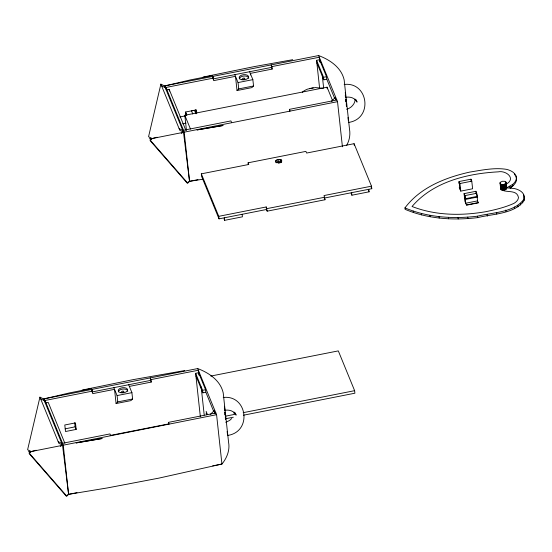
<?xml version="1.0" encoding="UTF-8"?>
<svg xmlns="http://www.w3.org/2000/svg" width="552" height="552" viewBox="0 0 552 552"><rect width="100%" height="100%" fill="white"/><g stroke="black" fill="none" stroke-linecap="round" stroke-linejoin="round"><path stroke-width="0.83" d="M234.117 413.765L234.193 412.109M355.136 99.105C355.198 103.942 351.148 108.04 346.684 109.303M506.701 188.253L506.032 182.27L504.7 181.318L502.417 181.263L500.512 182.146L500.036 183.009L500.754 184.168L501.354 189.715C503.1 190.419 505.956 190.261 506.701 188.253L506.632 187.825L512.67 184.409A19.196 10.536 -6.2 0 0 516.382 177.82C515.961 172.845 510.8 170.354 506.494 169.34C494.254 167.435 481.786 170.154 469.711 172.1C445.505 177.496 420.272 187.418 404.947 207.904L405.106 209.332C427.883 218.992 453.33 220.538 477.673 217.626C492.432 213.803 514.305 214.21 523.986 200.693C523.855 197.982 524.745 194.994 522.509 192.772A19.196 10.536 -6.2 0 0 514.361 188.522L506.632 187.825L506.363 187.432M523.986 200.693L524.241 196.995M212.672 465.881L221.938 464.046C226.9 458.05 230.067 450.135 228.576 442.29L223.215 392.927C220.455 380.514 208.891 372.759 197.657 368.57L43.594 398.937L39.937 397.157L27.6 449.756L31.257 451.543L216.577 414.683L221.938 464.046L158.672 478.17L107.385 487.927L68.593 494.337L66.357 495.661L29.021 452.875L31.257 451.543L36.197 450.239M346.642 145.369C349.43 140.539 350.472 134.778 349.519 129.285L344.158 79.916C341.398 67.51 329.841 59.747 318.601 55.559L164.544 85.933L160.887 84.145L148.55 136.751L152.207 138.531L337.52 101.671L342.419 146.784M500.519 187.466L500.995 186.597M500.754 184.168C502.492 184.865 505.349 184.706 506.101 182.705M500.823 186.811L500.712 188.142L501.037 187.307M275.903 160.528L275.524 161.439L275.986 162.274L278.774 162.895L281.465 161.77L281.844 160.86C280.982 158.596 277.394 159.245 275.903 160.528L276.145 162.805L278.843 161.681L281.285 162.067L281.037 159.783M470.663 179.786L470.973 179.193L459.112 181.532L458.884 182.836L459.388 184.064M404.947 207.904C427.724 217.557 453.171 219.103 477.514 216.191C492.274 212.368 514.147 212.782 523.827 199.265M331.435 101.264L335.119 97.676L335.802 99.346M210.491 414.269L214.176 410.681L215.508 413.938M157.147 137.227L152.207 138.531L150.151 140.636L187.487 183.43L189.543 181.325L184.182 131.956L165.255 85.795L190.433 79.895L212.341 75.569L213.376 78.108L213.652 80.633L235.483 76.328L237.022 90.542L238.726 88.9L253.547 85.974L252.857 79.64L249.614 71.719M253.547 85.974L251.843 87.616L237.022 90.542M28.366 451.281L31.257 451.543L29.208 453.647L66.544 496.441L68.593 494.337L63.232 444.96L44.305 398.799L69.49 392.9L91.39 388.573L92.432 391.113L92.708 393.645L114.533 389.332L116.079 403.546L117.776 401.904L132.597 398.979L131.914 392.651L128.664 384.73M132.597 398.979L130.9 400.621L116.079 403.546M231.75 418.499L229.653 420.424L225.733 422.308M510.49 187.908L512.829 185.838A19.196 10.536 -6.2 0 0 516.534 179.255L515.975 175.84M510.207 187.963L512.829 185.838L512.67 184.409M510.379 187.749L512.829 185.838L510.096 187.708L509.938 186.272M510.089 187.79L512.829 185.838M506.108 184.168C516.534 178.703 506.087 170.126 498.159 171.858C467.109 173.521 433.003 181.884 412.054 206.496C435.48 215.611 461.52 215.942 486.036 211.644C495.544 209.67 505.101 207.373 513.974 203.35C516.134 202.066 518.342 200.141 518.466 197.45C516.817 189.212 506.653 193.076 501.354 189.715M181.228 133.425L183.471 132.094L164.544 85.933M60.285 446.43L62.521 445.098L43.594 398.937M348.533 122.447C373.421 118.852 368.37 81.551 344.172 84.456M227.583 435.452C252.478 431.857 247.427 394.563 223.229 397.468M76.176 429.415L75.472 422.88L64.791 424.992L65.502 431.519L76.176 429.415L75.12 426.834L65.191 428.842M203.088 77.066L254.099 66.626L292.712 59.699M82.144 390.078L133.156 379.631L184.699 370.571M371.496 186.169L354.08 143.686L306.615 153.056L305.925 151.379L248.11 162.799L248.793 164.475L201.328 173.845L201.604 176.378L219.02 218.861L266.485 209.491L267.175 211.168L324.997 199.755L324.031 195.546L371.496 186.169L371.772 188.701L324.307 198.071L324.997 199.755M213.376 78.108L165.234 87.609L161.57 85.829L160.887 84.145M250.47 74.982L250.297 73.402L272.122 69.09L271.17 64.929L271.853 66.606L319.291 57.242L320.07 62.162M212.968 78.957L271.439 67.413M166.221 90.004L169.195 89.417L185.831 130.313M319.636 88.423L316.586 60.313L319.56 59.726L326.522 76.7L326.798 79.233L334.76 98.656M234.793 74.651L238.036 82.565L252.857 79.64M316.586 60.313L323.548 77.294L326.522 76.7M316.862 62.845L323.817 79.826L326.798 79.233M185.555 112.008L196.415 109.876L196.774 113.139M309.858 88.479L313.239 87.809M186.452 130.382L184.81 115.271L327.074 87.175L332.732 100.975M179.897 116.948L184.83 115.975M182.698 123.793L185.989 123.144M289.579 111.049L289.4 109.365L336.837 99.995M197.968 179.662L189.543 181.325L187.307 182.657L149.971 139.863L152.207 138.531L149.316 138.269M201.328 173.845L218.751 216.329L266.216 206.959L267.175 211.168M266.899 208.635L324.721 197.223M223.995 218.751L224.643 220.331L242.425 216.819L242.149 214.286M351.1 193.31L351.879 195.215L369.074 191.82L368.798 189.288M459.94 189.129L459.112 181.532L459.933 183.526L471.787 181.18L472.609 188.777L460.754 191.123L459.243 187.425M477.114 196.657L477.57 200.88L478.391 202.867L466.53 205.206L464.901 201.232L464.073 193.635L475.934 191.296L477.528 197.043L465.667 199.382L465.163 198.154M465.667 199.382L465.591 198.679L477.452 196.333M477.57 200.88L465.716 203.219L464.894 195.622L464.073 193.635M466.419 204.93L478.273 202.591M92.432 391.113L44.284 400.621L40.627 398.834M129.354 386.407L151.179 382.101L150.22 377.934L150.91 379.61L198.347 370.247L199.127 375.174M92.86 391.803L150.489 380.418M45.271 403.008L48.252 402.422L64.888 443.318M200.355 416.781L195.636 373.318L198.617 372.731L205.579 389.712L205.848 392.244L213.81 411.661M210.816 376.064L338.314 350.893L354.625 390.671L354.901 393.203L243.446 415.214M113.843 387.656L117.093 395.577L131.914 392.651M195.636 373.318L202.598 390.298L205.579 389.712M195.912 375.85L202.874 392.831L205.848 392.244M168.636 424.06L168.45 422.37L215.887 412.999M110.062 435.48L168.353 423.971M225.437 416.18L234.724 414.345M243.17 412.682L354.625 390.671M225.713 418.713L233.317 417.215M77.018 492.667L68.593 494.337L62.521 445.098L58.864 443.318L39.937 397.157M202.501 179.276L189.543 181.325L183.471 132.094L179.807 130.306L161.57 85.829M345.8 97.297C350.072 96.448 355.102 97.987 357.075 102.12L356.13 99.802M224.85 410.308C229.121 409.46 234.158 410.992 236.132 415.132L235.18 412.813M322.589 88.279L315.33 87.554L307.885 89.017A14.78 8.114 -6.2 0 0 302.261 92.287M179.124 128.63L182.781 130.417L230.929 120.909L231.612 122.585M58.174 441.634L61.831 443.422L109.979 433.913L110.669 435.59M500.857 188.287L501.237 188.618M471.787 181.18L470.973 179.193L471.242 181.725M318.601 55.559L337.52 101.671M371.13 187.128L371.772 188.701M368.439 190.281L369.074 191.82M289.4 109.365L290.09 111.042M195.767 113.484L194.463 110.303L191.489 110.835L192.793 114.016M185.886 112.801L186.866 115.189M184.81 115.271L190.468 129.071M197.657 368.57L216.577 414.683M206.137 411.392L207.442 414.573M206.082 413.131L206.738 414.718M168.45 422.37L169.14 424.046M524.4 198.43L523.669 194.601M465.591 198.679L464.894 195.622L476.749 193.283L477.025 195.815M335.119 97.676L335.478 99.291M214.176 410.681L214.707 413.11M522.578 201.494L522.73 202.929M520.536 203.584L520.688 205.02M514.65 173.59L514.802 175.025M517.804 205.454L517.955 206.883M514.498 207.007L514.65 208.435M506.032 182.27L506.632 187.825M505.956 183.147L506.563 188.701M505.763 181.877L506.281 186.638M505.625 183.568L506.225 189.122M505.114 183.94L505.715 189.495M504.466 184.244L505.066 189.791M503.721 184.451L504.321 189.998M502.927 184.547L503.534 190.095M505.756 210.064L505.915 211.492M502.147 184.527L502.755 190.081M501.43 184.396L502.037 189.95M500.174 182.567L501.023 189.84M500.036 183.009L500.74 189.281M496.614 212.63L496.772 214.059M487.168 214.68L487.319 216.115M475.934 191.296L476.203 193.828M477.514 216.191L477.673 217.626M467.772 217.15L467.93 218.585M459.933 183.526L460.754 191.123M458.043 217.543L458.194 218.971M448.424 217.364L448.583 218.799M439.04 216.612L439.192 218.047M429.973 215.308L430.132 216.743M421.335 213.452L421.493 214.887M413.22 211.078L413.379 212.506M354.08 143.686L354.267 145.376M345.269 92.405L345.621 95.668M348.001 117.555L348.353 120.812M351.603 192.682L351.879 195.215M327.074 87.175L327.253 88.858M323.548 77.294L323.817 79.826M322.285 75.583L323.679 88.368M320.008 60.81L320.16 62.252M271.853 66.606L272.122 69.09M281.382 160.032L281.63 162.309M280.188 159.493L280.437 161.777M278.594 159.404L278.843 161.681M277.028 159.783L277.276 162.06M266.216 206.959L266.485 209.491M248.11 162.799L248.29 164.482M238.036 82.565L238.726 88.9M212.692 76.424L212.872 78.115M224.367 217.798L224.643 220.331M218.751 216.329L219.02 218.861M195.622 109.745L196.07 113.822M224.409 406.231L224.767 409.494M227.141 431.374L227.493 434.638M185.741 111.987L186.093 115.251M185.741 113.691L185.927 115.382M202.598 390.298L202.874 392.831M169.195 89.417L169.381 91.101M201.156 386.883L204.212 415.014M199.058 373.814L199.217 375.263M165.945 87.471L166.124 89.162M150.91 379.61L151.179 382.101M117.093 395.577L117.776 401.904M91.742 389.436L92.018 391.968M74.679 422.749L75.12 426.834M44.995 400.476L45.181 402.166M500.657 187.024L500.712 188.142M239.32 78.881A4.726 2.594 -6.2 0 1 244.232 76.024A4.726 2.594 -6.2 0 1 248.717 78.405M118.37 391.885A4.726 2.594 -6.2 0 1 123.282 389.036A4.726 2.594 -6.2 0 1 127.774 391.409M278.167 163.026A1.145 0.628 -6.2 0 1 279.892 163.019M224.83 412.358C225.016 419.334 225.368 410.44 224.83 412.358M225.326 416.788C225.561 423.467 225.816 415.056 225.326 416.788M345.773 99.346C345.959 106.329 346.311 97.435 345.773 99.346M346.27 103.776C346.511 110.462 346.766 102.044 346.27 103.776M224.374 408.135C224.588 415.09 224.919 406.61 224.374 408.135M345.317 95.13C345.517 101.727 345.897 93.985 345.317 95.13M222.967 125.545L197.133 129.906L222.967 125.545M102.016 438.557L76.19 442.911L102.016 438.557M241.334 79.64A4.726 2.594 -6.2 0 0 248.566 77.011A4.726 2.594 -6.2 0 0 241.7 75.1A4.726 2.594 -6.2 0 0 241.334 79.64M243.163 79.302A1.145 0.628 -6.2 0 0 244.819 78.591A1.145 0.628 -6.2 0 0 243.066 78.225A1.145 0.628 -6.2 0 0 243.163 79.302M120.384 392.644A4.726 2.594 -6.2 0 0 127.622 390.022A4.726 2.594 -6.2 0 0 120.757 388.111A4.726 2.594 -6.2 0 0 120.384 392.644M122.213 392.313A1.145 0.628 -6.2 0 0 123.869 391.596A1.145 0.628 -6.2 0 0 122.116 391.23A1.145 0.628 -6.2 0 0 122.213 392.313"/></g></svg>
